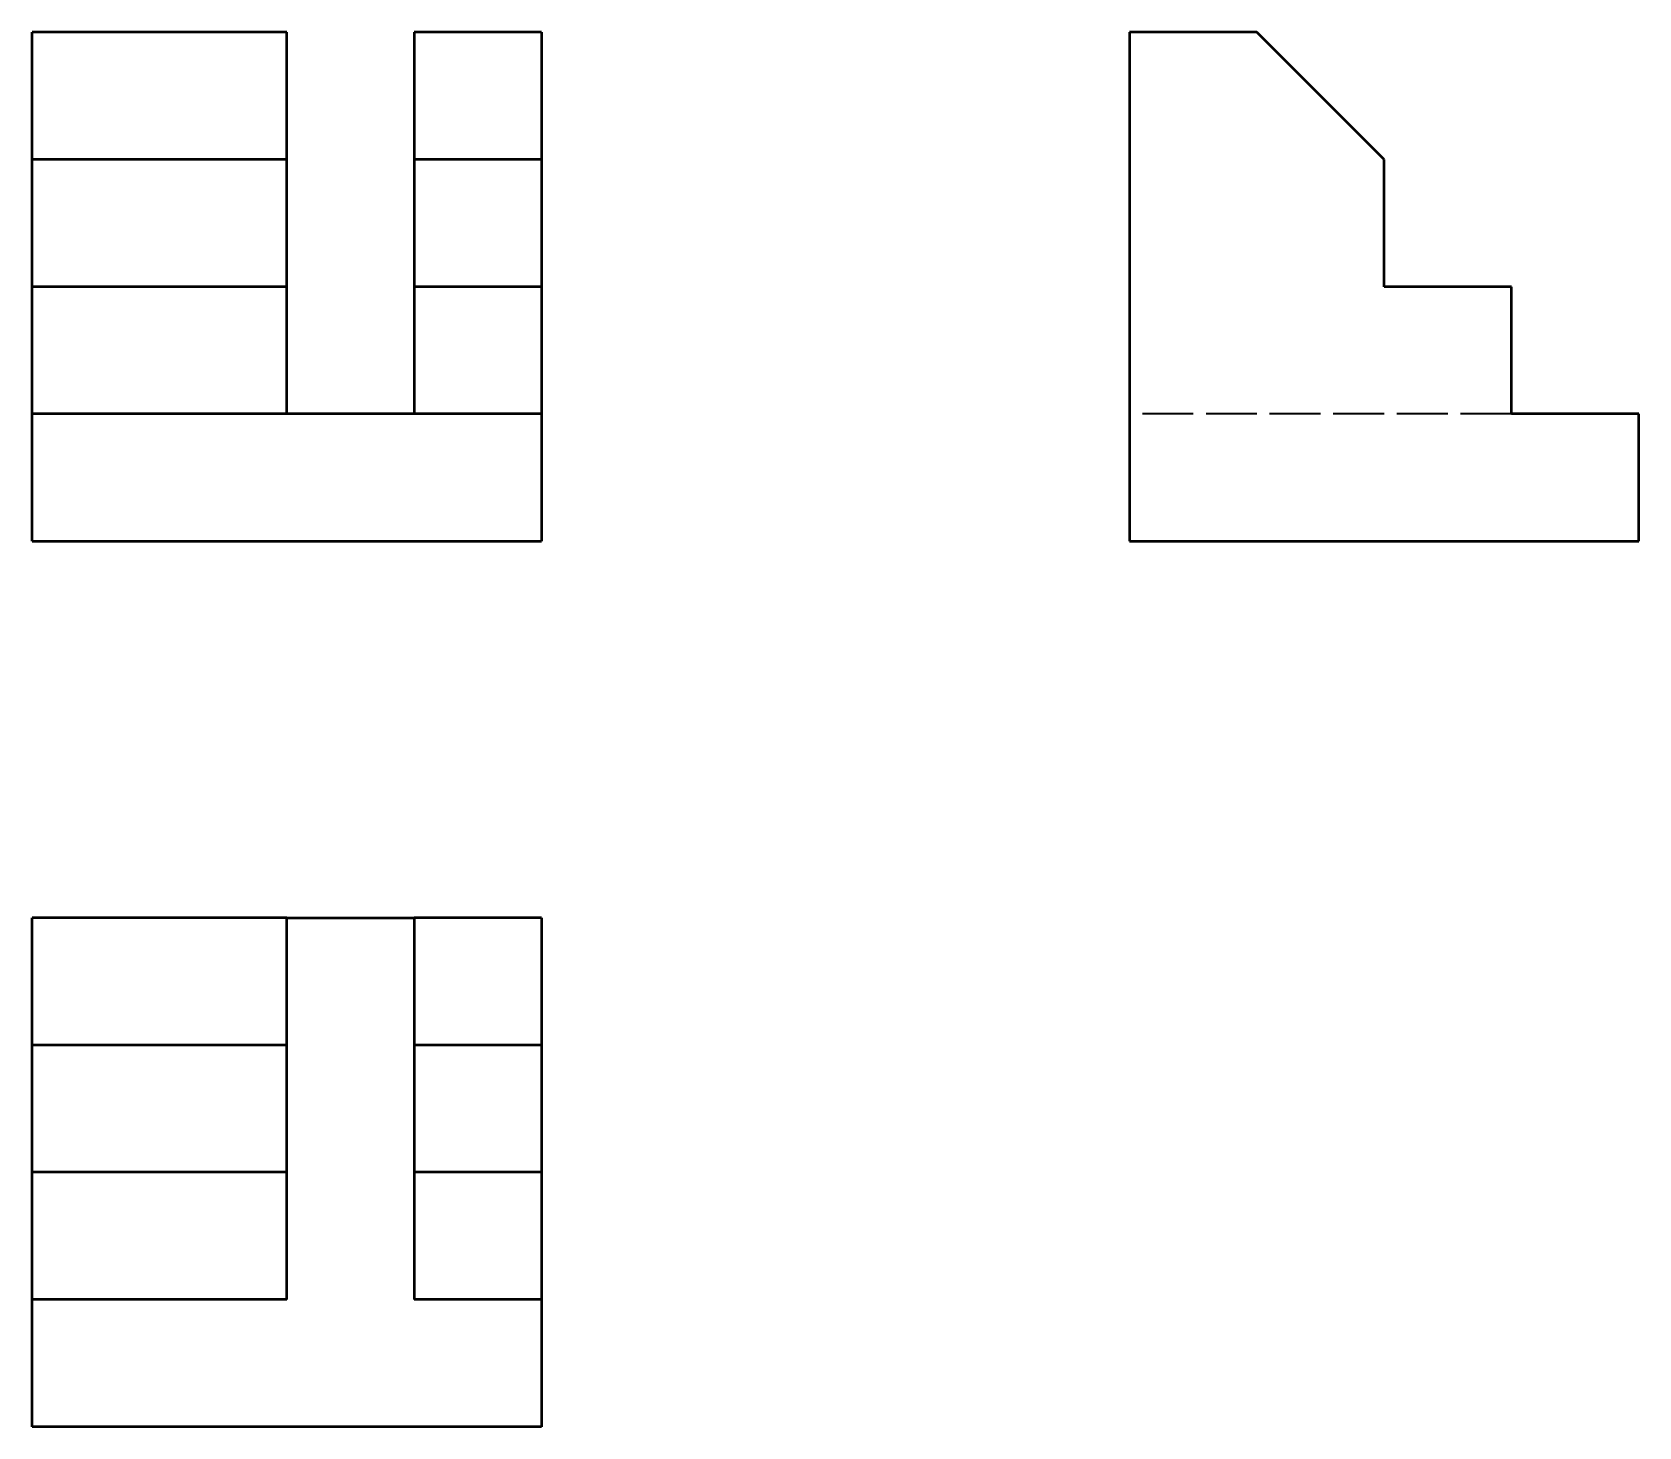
# Model space of a CAD drawing. Header units: millimetres. Extents: x 75 to 201, y 49 to 159.
import ezdxf

# ---------------------------------------------------------------- set-up
doc = ezdxf.new("R2010")
doc.units = ezdxf.units.MM
doc.linetypes.add('DASHED', pattern=[0.2068, 0.1655, -0.0413])
doc.layers.add('Oculto (ISO)', color=7, linetype='DASHED', lineweight=35)
doc.layers.add('Visible (ISO)', color=7, linetype='Continuous', lineweight=50)

msp = doc.modelspace()

# ---------------------------------------------------------------- linework, layer by layer
at = {"layer": 'Oculto (ISO)', "ltscale": 24.17795}
msp.add_line((190.98, 128.94), (160.98, 128.94), dxfattribs=at)
at = {"layer": 'Visible (ISO)'}
for p, q in [((94.78, 158.94), (74.78, 158.94)), ((74.78, 148.94), (74.78, 158.94)), ((94.78, 148.94), (94.78, 158.94)), ((104.78, 158.94), (104.78, 148.94)), ((114.78, 158.94), (104.78, 158.94)), ((114.78, 158.94), (114.78, 148.94)), ((170.98, 158.94), (160.98, 158.94)), ((160.98, 158.94), (160.98, 118.94)), ((180.98, 148.94), (170.98, 158.94)), ((94.78, 148.94), (74.78, 148.94)), ((74.78, 138.94), (74.78, 148.94)), ((94.78, 138.94), (94.78, 148.94)), ((104.78, 148.94), (104.78, 138.94)), ((114.78, 148.94), (104.78, 148.94)), ((114.78, 148.94), (114.78, 138.94)), ((180.98, 138.94), (180.98, 148.94)), ((94.78, 138.94), (74.78, 138.94)), ((74.78, 128.94), (74.78, 138.94)), ((94.78, 128.94), (94.78, 138.94)), ((104.78, 138.94), (104.78, 128.94)), ((114.78, 138.94), (104.78, 138.94)), ((114.78, 138.94), (114.78, 128.94)), ((190.98, 138.94), (180.98, 138.94)), ((190.98, 128.94), (190.98, 138.94)), ((114.78, 128.94), (74.78, 128.94)), ((74.78, 118.94), (74.78, 128.94)), ((114.78, 128.94), (114.78, 118.94)), ((200.98, 128.94), (190.98, 128.94)), ((200.98, 118.94), (200.98, 128.94)), ((74.78, 118.94), (114.78, 118.94)), ((160.98, 118.94), (200.98, 118.94)), ((94.78, 89.35), (74.78, 89.35)), ((74.78, 79.35), (74.78, 89.35)), ((94.78, 79.35), (94.78, 89.35)), ((94.78, 89.35), (104.78, 89.35)), ((104.78, 89.35), (104.78, 79.35)), ((114.78, 89.35), (104.78, 89.35)), ((114.78, 89.35), (114.78, 79.35)), ((94.78, 79.35), (74.78, 79.35)), ((74.78, 69.35), (74.78, 79.35)), ((94.78, 69.35), (94.78, 79.35)), ((104.78, 79.35), (104.78, 69.35)), ((114.78, 79.35), (104.78, 79.35)), ((114.78, 79.35), (114.78, 69.35)), ((74.78, 59.35), (74.78, 69.35)), ((94.78, 69.35), (74.78, 69.35)), ((94.78, 59.35), (94.78, 69.35)), ((104.78, 69.35), (104.78, 59.35)), ((114.78, 69.35), (104.78, 69.35)), ((114.78, 69.35), (114.78, 59.35)), ((74.78, 49.35), (74.78, 59.35)), ((94.78, 59.35), (74.78, 59.35)), ((114.78, 59.35), (104.78, 59.35)), ((114.78, 59.35), (114.78, 49.35)), ((114.78, 49.35), (74.78, 49.35))]:
    msp.add_line(p, q, dxfattribs=at)

doc.saveas('drawing.dxf')
